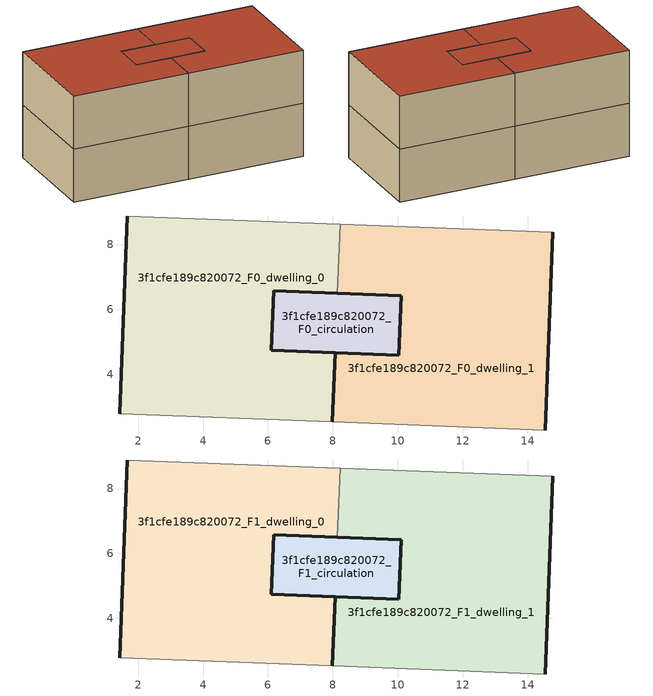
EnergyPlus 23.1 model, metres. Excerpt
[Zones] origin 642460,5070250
3f1cfe189c820072_F0_dwelling_0
 floor ground (EU_floor_Construction): 8.22,8.63 8.14,6.5 6.17,6.57 6.1,4.75 8.07,4.67 7.99,2.54 1.43,2.79 1.66,8.88 z0
 wall outside (EU_wall_Construction): 1.66,8.88 1.43,2.79 / 7.99,2.54 8.07,4.67 6.1,4.75 6.17,6.57 8.14,6.5 z0:3
 wall adiabatic (EU_wall_Construction): 1.43,2.79 7.99,2.54 / 8.22,8.63 1.66,8.88 z0:3
 wall to 3f1cfe189c820072_F0_dwelling_1 (EU_wall_Construction): 8.14,6.5 8.22,8.63 z0:3
3f1cfe189c820072_F0_dwelling_1
 floor ground (EU_floor_Construction): 14.78,8.38 14.55,2.29 7.99,2.54 8.07,4.67 10.04,4.59 10.11,6.42 8.14,6.5 8.22,8.63 z0
 wall outside (EU_wall_Construction): 8.14,6.5 10.11,6.42 10.04,4.59 8.07,4.67 7.99,2.54 / 14.55,2.29 14.78,8.38 z0:3
 wall adiabatic (EU_wall_Construction): 14.78,8.38 8.22,8.63 / 7.99,2.54 14.55,2.29 z0:3
3f1cfe189c820072_F0_circulation
 floor ground (EU_floor_Construction): 10.11,6.42 10.04,4.59 6.1,4.75 6.17,6.57 z0
 wall outside (EU_wall_Construction): 10.04,4.59 10.11,6.42 6.17,6.57 6.1,4.75 10.04,4.59 z0:3
3f1cfe189c820072_F1_dwelling_0
 floor to 3f1cfe189c820072_F0_dwelling_0 (EU_floor_Construction): 8.22,8.63 8.14,6.5 6.17,6.57 6.1,4.75 8.07,4.67 7.99,2.54 1.43,2.79 1.66,8.88 z3
 wall outside (EU_wall_Construction): 1.66,8.88 1.43,2.79 / 7.99,2.54 8.07,4.67 6.1,4.75 6.17,6.57 8.14,6.5 z3:6
 wall adiabatic (EU_wall_Construction): 1.43,2.79 7.99,2.54 / 8.22,8.63 1.66,8.88 z3:6
 wall to 3f1cfe189c820072_F1_dwelling_1 (EU_wall_Construction): 8.14,6.5 8.22,8.63 z3:6
 roof outside (EU_roof_Construction): 7.99,2.54 8.07,4.67 6.1,4.75 6.17,6.57 8.14,6.5 8.22,8.63 1.66,8.88 1.43,2.79 z6
3f1cfe189c820072_F1_dwelling_1
 floor to 3f1cfe189c820072_F0_dwelling_1 (EU_floor_Construction): 14.78,8.38 14.55,2.29 7.99,2.54 8.07,4.67 10.04,4.59 10.11,6.42 8.14,6.5 8.22,8.63 z3
 wall outside (EU_wall_Construction): 8.14,6.5 10.11,6.42 10.04,4.59 8.07,4.67 7.99,2.54 / 14.55,2.29 14.78,8.38 z3:6
 wall adiabatic (EU_wall_Construction): 14.78,8.38 8.22,8.63 / 7.99,2.54 14.55,2.29 z3:6
 roof outside (EU_roof_Construction): 14.55,2.29 14.78,8.38 8.22,8.63 8.14,6.5 10.11,6.42 10.04,4.59 8.07,4.67 7.99,2.54 z6
3f1cfe189c820072_F1_circulation
 floor to 3f1cfe189c820072_F0_circulation (EU_floor_Construction): 10.11,6.42 10.04,4.59 6.1,4.75 6.17,6.57 z3
 wall outside (EU_wall_Construction): 10.04,4.59 10.11,6.42 6.17,6.57 6.1,4.75 10.04,4.59 z3:6
 roof outside (EU_roof_Construction): 10.04,4.59 10.11,6.42 6.17,6.57 6.1,4.75 z6
[Building]
EU S2 Campaign: North Axis=0; Terrain=City; Solar Distribution=FullExterior
[Site:Location]
Lyon-Bron: Latitude=45.75; Longitude=5; Time Zone=1; Elevation=198
[SizingPeriod:WeatherFileDays]
AnnualSizingPeriod: Begin Month=1; Begin Day of Month=1; End Month=12; End Day of Month=31; Day of Week for Start Day=Monday; Use Weather File Daylight Saving Period=No; Use Weather File Rain and Snow Indicators=No
[MATERIAL]
EU_InternalMass_Material: Roughness=MediumRough; Thickness=0.1; Conductivity=1; Density=1800; Specific Heat=900; Thermal Absorptance=0.9; Solar Absorptance=0.7; Visible Absorptance=0.7
[MATERIAL:NOMASS] Roughness=MediumRough; Thermal Absorptance=0.9; Solar Absorptance=0.7; Visible Absorptance=0.7
Name | Thermal Resistance
EU_wall_NoMass | 0.87146
EU_roof_NoMass | 0.842276
EU_floor_NoMass | 0.496999
[CONSTRUCTION]
EU_wall_Construction: EU_wall_NoMass
EU_roof_Construction: EU_roof_NoMass
EU_floor_Construction: EU_floor_NoMass
EU_InternalMass_Construction: EU_InternalMass_Material
[ZONE] Type=1; Multiplier=1; Ceiling Height=autocalculate; Floor Area=autocalculate; Part of Total Floor Area=Yes
Name | Volume
3f1cfe189c820072_F0_dwelling_0; 3f1cfe189c820072_F1_dwelling_0; 3f1cfe189c820072_F0_dwelling_1 | 109.211
3f1cfe189c820072_F1_dwelling_1 | 109.212
3f1cfe189c820072_F0_circulation | 21.6028
3f1cfe189c820072_F1_circulation | 21.6021
[INTERNALMASS] Construction=EU_InternalMass_Construction; Surface Area=36.4037
Name | Zone or ZoneList
3f1cfe189c820072_F0_dwelling_0_EU_InternalMass | 3f1cfe189c820072_F0_dwelling_0
3f1cfe189c820072_F0_dwelling_1_EU_InternalMass | 3f1cfe189c820072_F0_dwelling_1
3f1cfe189c820072_F1_dwelling_0_EU_InternalMass | 3f1cfe189c820072_F1_dwelling_0
3f1cfe189c820072_F1_dwelling_1_EU_InternalMass | 3f1cfe189c820072_F1_dwelling_1
[OTHEREQUIPMENT] Fuel Type=Electricity; Design Level Calculation Method=Watts/Area; Power per Zone Floor Area=1; Fraction Latent=0; Fraction Radiant=0; Fraction Lost=0; Carbon Dioxide Generation Rate=0; EndUse Subcategory=EU_Step8_InternalGains
Name | Zone or ZoneList or Space or SpaceList | Schedule
EU_Step8_InternalGain_3f1cfe189c820072_F0_dwelling_0_f000 | 3f1cfe189c820072_F0_dwelling_0 | EU_Step8_GainSchedule_3f1cfe189c820072_F0_dwelling_0_f000
EU_Step8_InternalGain_3f1cfe189c820072_F0_dwelling_1_f000 | 3f1cfe189c820072_F0_dwelling_1 | EU_Step8_GainSchedule_3f1cfe189c820072_F0_dwelling_1_f000
EU_Step8_InternalGain_3f1cfe189c820072_F1_dwelling_0_f000 | 3f1cfe189c820072_F1_dwelling_0 | EU_Step8_GainSchedule_3f1cfe189c820072_F1_dwelling_0_f000
EU_Step8_InternalGain_3f1cfe189c820072_F1_dwelling_1_f000 | 3f1cfe189c820072_F1_dwelling_1 | EU_Step8_GainSchedule_3f1cfe189c820072_F1_dwelling_1_f000
[ZONEINFILTRATION:DESIGNFLOWRATE] Schedule=EU_AlwaysOn; Design Flow Rate Calculation Method=Flow/Area; Flow Rate per Floor Area=0.0005; Constant Term Coefficient=1; Temperature Term Coefficient=0; Velocity Term Coefficient=0; Velocity Squared Term Coefficient=0
Name | Zone or ZoneList or Space or SpaceList
EU_Circulation_Infiltration_3f1cfe189c820072_F0_circulation | 3f1cfe189c820072_F0_circulation
EU_Circulation_Infiltration_3f1cfe189c820072_F1_circulation | 3f1cfe189c820072_F1_circulation
[ZONEVENTILATION:DESIGNFLOWRATE] Schedule=EU_AlwaysOn; Design Flow Rate Calculation Method=AirChanges/Hour; Air Changes per Hour=0.425; Ventilation Type=Natural; Fan Pressure Rise=0; Fan Total Efficiency=1; Constant Term Coefficient=1; Temperature Term Coefficient=0; Velocity Term Coefficient=0; Velocity Squared Term Coefficient=0; Minimum Indoor Temperature=-100; Maximum Indoor Temperature=100; Delta Temperature=-100; Minimum Outdoor Temperature=-100; Maximum Outdoor Temperature=100; Maximum Wind Speed=40
Name | Zone or ZoneList or Space or SpaceList
EU_ConstantAir_3f1cfe189c820072_F0_dwelling_0 | 3f1cfe189c820072_F0_dwelling_0
EU_ConstantAir_3f1cfe189c820072_F0_dwelling_1 | 3f1cfe189c820072_F0_dwelling_1
EU_ConstantAir_3f1cfe189c820072_F1_dwelling_0 | 3f1cfe189c820072_F1_dwelling_0
EU_ConstantAir_3f1cfe189c820072_F1_dwelling_1 | 3f1cfe189c820072_F1_dwelling_1
[HVACTEMPLATE:THERMOSTAT] Constant Heating Setpoint=20; Constant Cooling Setpoint=50
EU_HeatOnly_3f1cfe189c820072_F0_dwelling_0; EU_HeatOnly_3f1cfe189c820072_F0_dwelling_1; EU_HeatOnly_3f1cfe189c820072_F1_dwelling_0; EU_HeatOnly_3f1cfe189c820072_F1_dwelling_1
[HVACTEMPLATE:ZONE:IDEALLOADSAIRSYSTEM] System Availability Schedule=EU_AlwaysOn; Maximum Heating Supply Air Temperature=50; Minimum Cooling Supply Air Temperature=13; Maximum Heating Supply Air Humidity Ratio=0.0156; Minimum Cooling Supply Air Humidity Ratio=0.0077; Heating Limit=NoLimit; Cooling Limit=NoLimit; Heating Availability Schedule=EU_AlwaysOn; Cooling Availability Schedule=EU_CoolingOff; Dehumidification Control Type=ConstantSensibleHeatRatio; Cooling Sensible Heat Ratio=0.7; Dehumidification Setpoint=60; Humidification Control Type=None; Humidification Setpoint=30; Outdoor Air Method=None; Outdoor Air Flow Rate per Person=0.00944; Outdoor Air Flow Rate per Zone Floor Area=0; Outdoor Air Flow Rate per Zone=0; Demand Controlled Ventilation Type=None; Outdoor Air Economizer Type=NoEconomizer; Heat Recovery Type=None; Sensible Heat Recovery Effectiveness=0.7; Latent Heat Recovery Effectiveness=0.65
Name | Template Thermostat
3f1cfe189c820072_F0_dwelling_0 | EU_HeatOnly_3f1cfe189c820072_F0_dwelling_0
3f1cfe189c820072_F0_dwelling_1 | EU_HeatOnly_3f1cfe189c820072_F0_dwelling_1
3f1cfe189c820072_F1_dwelling_0 | EU_HeatOnly_3f1cfe189c820072_F1_dwelling_0
3f1cfe189c820072_F1_dwelling_1 | EU_HeatOnly_3f1cfe189c820072_F1_dwelling_1
[SIZING:ZONE] Zone Cooling Design Supply Air Temperature Input Method=SupplyAirTemperature; Zone Cooling Design Supply Air Temperature=13; Zone Heating Design Supply Air Temperature Input Method=SupplyAirTemperature; Zone Heating Design Supply Air Temperature=50; Zone Cooling Design Supply Air Humidity Ratio=0.008; Zone Heating Design Supply Air Humidity Ratio=0.008; Cooling Design Air Flow Method=DesignDay; Cooling Design Air Flow Rate=0; Cooling Minimum Air Flow per Zone Floor Area=0.000762; Cooling Minimum Air Flow=0; Cooling Minimum Air Flow Fraction=0.2; Heating Design Air Flow Method=DesignDay; Heating Design Air Flow Rate=0; Heating Maximum Air Flow per Zone Floor Area=0.002032; Heating Maximum Air Flow=0.141576; Heating Maximum Air Flow Fraction=0.3; Account for Dedicated Outdoor Air System=No; Dedicated Outdoor Air System Control Strategy=NeutralSupplyAir; Dedicated Outdoor Air Low Setpoint Temperature for Design=autosize; Dedicated Outdoor Air High Setpoint Temperature for Design=autosize; Zone Load Sizing Method=Sensible Load Only No Latent Load; Zone Latent Cooling Design Supply Air Humidity Ratio Input Method=HumidityRatioDifference; Zone Cooling Design Supply Air Humidity Ratio Difference=0.005; Zone Latent Heating Design Supply Air Humidity Ratio Input Method=HumidityRatioDifference; Zone Humidification Design Supply Air Humidity Ratio Difference=0.005
3f1cfe189c820072_F0_dwelling_0; 3f1cfe189c820072_F0_dwelling_1; 3f1cfe189c820072_F1_dwelling_0; 3f1cfe189c820072_F1_dwelling_1
[SCHEDULE:CONSTANT]
Name | Hourly Value
EU_AlwaysOn | 1
EU_CoolingOff | 0
[SCHEDULE:FILE] Column Number=1; Rows to Skip at Top=0; Number of Hours of Data=8760; Column Separator=Comma; Interpolate to Timestep=No; Minutes per Item=60; Adjust Schedule for Daylight Savings=Yes
Name | File
EU_Step8_GainSchedule_3f1cfe189c820072_F0_dwelling_0_f000 | ../../schedules/3f1cfe189c820072/3f1cfe189c820072_F0_dwelling_0_f000_gain.csv
EU_Step8_GainSchedule_3f1cfe189c820072_F0_dwelling_1_f000 | ../../schedules/3f1cfe189c820072/3f1cfe189c820072_F0_dwelling_1_f000_gain.csv
EU_Step8_GainSchedule_3f1cfe189c820072_F1_dwelling_0_f000 | ../../schedules/3f1cfe189c820072/3f1cfe189c820072_F1_dwelling_0_f000_gain.csv
EU_Step8_GainSchedule_3f1cfe189c820072_F1_dwelling_1_f000 | ../../schedules/3f1cfe189c820072/3f1cfe189c820072_F1_dwelling_1_f000_gain.csv
